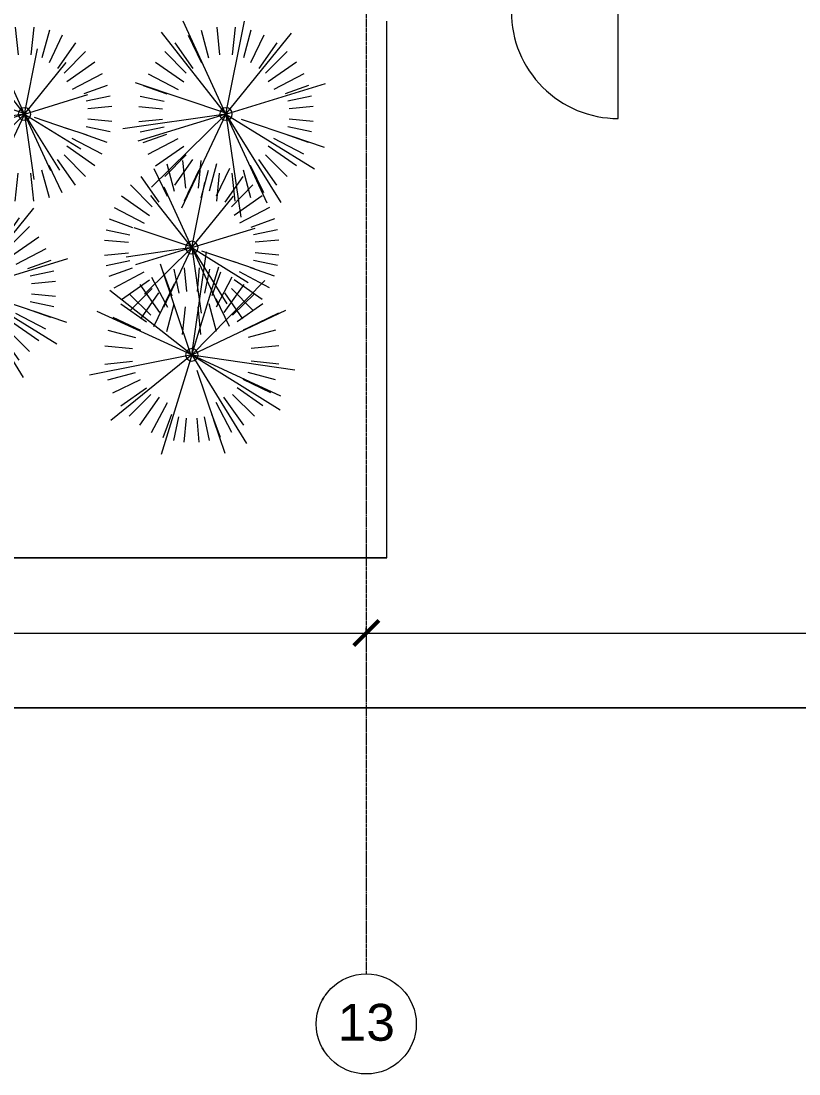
# Model space of a CAD drawing. Header units: inches. Extents: x 30 to 2293, y -1876 to -115.
# Drawn here: x 1589.8 to 1838.8, y -1875.9 to -1539 of the extents above; entities that cross this region are included whole.
import ezdxf

# ---------------------------------------------------------------- set-up
doc = ezdxf.new("R2010")
doc.units = ezdxf.units.IN
doc.header["$MEASUREMENT"] = 0
doc.linetypes.add('Grid Line 1_2_', pattern=[0.875, 0.5, -0.125, 0.125, -0.125])
for name, color, linetype, lineweight in [('A-ANNO-DIMS', 211, 'Continuous', 9), ('A-ANNO-DIMS-64', 211, 'Continuous', 9), ('A-DOOR', 31, 'Continuous', 18), ('C-TOPO', 7, 'Continuous', 9), ('L-PLNT', 71, 'Continuous', 9), ('S-GRID', 1, 'Continuous', 9), ('S-GRID-IDEN', 1, 'Continuous', 9)]:
    doc.layers.add(name, color=color, linetype=linetype, lineweight=lineweight)
doc.styles.add('Arial', font='arial.ttf', dxfattribs={"height": 5.901198})
doc.styles.add('Arial_1', font='arial.ttf', dxfattribs={"height": 11.802395})
doc.dimstyles.new('Linear_-_3_32__Arial_3', dxfattribs={"dimscale": 12, "dimtxt": 6, "dimasz": 0.666667, "dimexe": 0.5, "dimexo": 0.333333, "dimgap": 0.333333, "dimtad": 1, "dimdec": 0, "dimzin": 1, "dimdsep": 46, "dimlunit": 4, "dimtxsty": 'Arial', "dimblk1": 'OBLIQUE', "dimblk2": 'OBLIQUE', "dimsah": 1, "dimcen": 0.09, "dimdle": 0.5, "dimazin": 0, "dimtfac": 1, "dimtdec": 4, "dimtix": 1, "dimtmove": 0, "dimatfit": 3, "dimfxl": 1, "dimtvp": 1, "dimfrac": 2, "dimtolj": 1, "dimtzin": 0, "dimarcsym": 2})

# ---------------------------------------------------------------- blocks, each defined once
blk = doc.blocks.new('Door_Single_Storefront - one-V32-Floor Plan - Office Annex')
at = {"layer": 'A-DOOR', "color": 10}
blk.add_line((-17.09375, 34.1875), (-17.09375, 0), dxfattribs=at)
blk.add_arc((-17.09375, 0), 34.1875, 360, 90, dxfattribs=at)
blk = doc.blocks.new('RPC Shrub - Thevetia 5_-6_-V35-Floor Plan - Office Annex')
at = {"layer": 'L-PLNT', "color": 252}
for p, q in [((0, 0), (-13.68, 29.75)), ((-2.95, 27.84), (-2.02, 18.97)), ((0, 0), (5.94, 29.75)), ((2.95, 27.84), (2.02, 18.97)), ((0, 0), (-20.61, 26.21)), ((-12.09, 25.26), (-7.86, 16.43)), ((-7.96, 26.84), (-5.59, 18.01)), ((0, 0), (21.02, 25.88)), ((7.96, 26.84), (5.59, 18.01)), ((12.09, 25.26), (7.86, 16.43)), ((-16.33, 22.75), (-10.57, 14.53)), ((16.33, 22.75), (10.57, 14.53)), ((-19.56, 20.03), (-12.68, 13.05)), ((19.56, 20.03), (12.68, 13.05)), ((-22.54, 16.61), (-13.53, 10.3)), ((22.54, 16.61), (13.53, 10.3)), ((-24.88, 12.85), (-15.27, 7.81)), ((24.88, 12.85), (15.27, 7.81)), ((-29.1, 10.08), (0.46, 0.17)), ((-26.46, 9.16), (-18.94, 6.43)), ((0, 0), (31.86, 9.81)), ((26.46, 9.16), (18.94, 6.43)), ((-27.42, 5.69), (-19.78, 4.12)), ((27.42, 5.69), (19.78, 4.12)), ((0, 0), (-33, -4.76)), ((0, 0), (-28.22, -8.69)), ((-27.9, 2.4), (-20.28, 1.69)), ((0, 0), (-23.79, -23.36)), ((0, 0), (-14.27, -30.13)), ((0, 0), (13.06, -28.42)), ((0, 0), (4.76, -33)), ((0, 0), (17.61, -28.31)), ((0, 0), (28.36, -17.54)), ((27.9, 2.4), (20.28, 1.69)), ((-27.9, -2.4), (-20.28, -1.69)), ((4.91, -1.65), (22, -7.37)), ((27.9, -2.4), (20.28, -1.69)), ((-27.42, -5.69), (-19.78, -4.12)), ((-26.46, -9.16), (-18.94, -6.43)), ((26.46, -9.16), (18.94, -6.43)), ((27.42, -5.69), (19.78, -4.12)), ((-24.88, -12.85), (-15.27, -7.81)), ((24.88, -12.85), (15.27, -7.81)), ((31.57, -10.71), (20.84, -7.07)), ((-22.54, -16.61), (-13.53, -10.3)), ((-19.56, -20.03), (-12.68, -13.05)), ((19.56, -20.03), (12.68, -13.05)), ((22.54, -16.61), (13.53, -10.3)), ((-16.33, -22.75), (-10.57, -14.53)), ((-12.09, -25.26), (-7.86, -16.43)), ((12.09, -25.26), (7.86, -16.43)), ((16.33, -22.75), (10.57, -14.53)), ((-13.3, -27.78), (-8.64, -18.07)), ((-7.96, -26.84), (-5.59, -18.01)), ((-2.95, -27.84), (-2.02, -18.97)), ((2.95, -27.84), (2.02, -18.97)), ((7.96, -26.84), (5.59, -18.01))]:
    blk.add_line(p, q, dxfattribs=at)
for start, end in [(360, 180), (180, 360)]:
    blk.add_arc((0, 0), 2, start, end, dxfattribs=at)
blk = doc.blocks.new('RPC Shrub - Thevetia 5_-6_-452055-Floor Plan - Office Annex')
at = {"layer": 'L-PLNT', "color": 252}
for p, q in [((0, 0), (6.52, 32.7)), ((0, 0), (-13.93, 30.29)), ((-2.95, 27.84), (-2.02, 18.97)), ((2.95, 27.84), (2.02, 18.97)), ((0, 0), (-20.61, 26.21)), ((-12.09, 25.26), (-7.86, 16.43)), ((-7.96, 26.84), (-5.59, 18.01)), ((0, 0), (21.02, 25.88)), ((7.96, 26.84), (5.59, 18.01)), ((12.09, 25.26), (7.86, 16.43)), ((-16.33, 22.75), (-10.57, 14.53)), ((16.33, 22.75), (10.57, 14.53)), ((-19.56, 20.03), (-12.68, 13.05)), ((19.56, 20.03), (12.68, 13.05)), ((-22.54, 16.61), (-13.53, 10.3)), ((22.54, 16.61), (13.53, 10.3)), ((-24.88, 12.85), (-15.27, 7.81)), ((24.88, 12.85), (15.27, 7.81)), ((-29.1, 10.08), (0.46, 0.17)), ((-26.46, 9.16), (-18.94, 6.43)), ((0, 0), (31.86, 9.81)), ((26.46, 9.16), (18.94, 6.43)), ((-27.42, 5.69), (-19.78, 4.12)), ((27.42, 5.69), (19.78, 4.12)), ((0, 0), (-33, -4.76)), ((0, 0), (-28.22, -8.69)), ((-27.9, 2.4), (-20.28, 1.69)), ((0, 0), (-23.79, -23.36)), ((0, 0), (-14.27, -30.13)), ((0, 0), (13.06, -28.42)), ((0, 0), (4.76, -33)), ((0, 0), (17.61, -28.31)), ((0, 0), (28.36, -17.54)), ((27.9, 2.4), (20.28, 1.69)), ((-27.9, -2.4), (-20.28, -1.69)), ((4.91, -1.65), (22, -7.37)), ((27.9, -2.4), (20.28, -1.69)), ((-27.42, -5.69), (-19.78, -4.12)), ((-26.46, -9.16), (-18.94, -6.43)), ((26.46, -9.16), (18.94, -6.43)), ((27.42, -5.69), (19.78, -4.12)), ((-24.88, -12.85), (-15.27, -7.81)), ((24.88, -12.85), (15.27, -7.81)), ((31.57, -10.71), (20.84, -7.07)), ((-22.54, -16.61), (-13.53, -10.3)), ((-19.56, -20.03), (-12.68, -13.05)), ((19.56, -20.03), (12.68, -13.05)), ((22.54, -16.61), (13.53, -10.3)), ((-16.33, -22.75), (-10.57, -14.53)), ((-12.09, -25.26), (-7.86, -16.43)), ((12.09, -25.26), (7.86, -16.43)), ((16.33, -22.75), (10.57, -14.53)), ((-13.3, -27.78), (-8.64, -18.07)), ((-7.96, -26.84), (-5.59, -18.01)), ((-2.95, -27.84), (-2.02, -18.97)), ((2.95, -27.84), (2.02, -18.97)), ((7.96, -26.84), (5.59, -18.01))]:
    blk.add_line(p, q, dxfattribs=at)
for start, end in [(360, 180), (180, 360)]:
    blk.add_arc((0, 0), 2, start, end, dxfattribs=at)
blk = doc.blocks.new('RPC Shrub - Acacia  3_-6_-452061-Floor Plan - Office Annex')
at = {"layer": 'L-PLNT', "color": 252}
for p, q in [((-2.95, 27.84), (-2.02, 18.97)), ((2.95, 27.84), (2.02, 18.97)), ((-12.09, 25.26), (-7.86, 16.43)), ((-7.96, 26.84), (-5.59, 18.01)), ((7.96, 26.84), (5.59, 18.01)), ((12.09, 25.26), (7.86, 16.43)), ((-16.33, 22.75), (-10.57, 14.53)), ((0, 0), (4.15, 20.81)), ((16.33, 22.75), (10.57, 14.53)), ((-19.56, 20.03), (-12.68, 13.05)), ((0, 0), (-8.86, 19.28)), ((19.56, 20.03), (12.68, 13.05)), ((-22.54, 16.61), (-13.53, 10.3)), ((0, 0), (-13.12, 16.68)), ((0, 0), (13.37, 16.47)), ((22.54, 16.61), (13.53, 10.3)), ((-24.88, 12.85), (-15.27, 7.81)), ((24.88, 12.85), (15.27, 7.81)), ((-26.46, 9.16), (-18.94, 6.43)), ((26.46, 9.16), (18.94, 6.43)), ((-27.42, 5.69), (-19.78, 4.12)), ((-18.52, 6.41), (0.29, 0.11)), ((0, 0), (20.28, 6.24)), ((27.42, 5.69), (19.78, 4.12)), ((-27.9, 2.4), (-20.28, 1.69)), ((0, 0), (-21, -3.03)), ((0, 0), (-17.96, -5.53)), ((0, 0), (-15.14, -14.87)), ((0, 0), (-9.08, -19.18)), ((0, 0), (8.31, -18.09)), ((0, 0), (3.03, -21)), ((0, 0), (11.21, -18.01)), ((0, 0), (18.04, -11.16)), ((27.9, 2.4), (20.28, 1.69)), ((-27.9, -2.4), (-20.28, -1.69)), ((3.13, -1.05), (14, -4.69)), ((27.9, -2.4), (20.28, -1.69)), ((-27.42, -5.69), (-19.78, -4.12)), ((-26.46, -9.16), (-18.94, -6.43)), ((20.09, -6.82), (13.26, -4.5)), ((26.46, -9.16), (18.94, -6.43)), ((27.42, -5.69), (19.78, -4.12)), ((-24.88, -12.85), (-15.27, -7.81)), ((24.88, -12.85), (15.27, -7.81)), ((-22.54, -16.61), (-13.53, -10.3)), ((-19.56, -20.03), (-12.68, -13.05)), ((-8.46, -17.68), (-5.5, -11.5)), ((19.56, -20.03), (12.68, -13.05)), ((22.54, -16.61), (13.53, -10.3)), ((-16.33, -22.75), (-10.57, -14.53)), ((-12.09, -25.26), (-7.86, -16.43)), ((12.09, -25.26), (7.86, -16.43)), ((16.33, -22.75), (10.57, -14.53)), ((-7.96, -26.84), (-5.59, -18.01)), ((-2.95, -27.84), (-2.02, -18.97)), ((2.95, -27.84), (2.02, -18.97)), ((7.96, -26.84), (5.59, -18.01))]:
    blk.add_line(p, q, dxfattribs=at)
for start, end in [(360, 180), (180, 360)]:
    blk.add_arc((0, 0), 2, start, end, dxfattribs=at)
blk = doc.blocks.new('RPC Shrub - Thevetia 5_-6_-453034-Floor Plan - Office Annex')
at = {"layer": 'L-PLNT', "color": 252}
for p, q in [((0, 0), (4.76, 33)), ((0, 0), (-14.27, 30.13)), ((-13.3, 27.78), (-8.64, 18.07)), ((-2.95, 27.84), (-2.02, 18.97)), ((0, 0), (13.06, 28.42)), ((0, 0), (17.61, 28.31)), ((2.95, 27.84), (2.02, 18.97)), ((-12.09, 25.26), (-7.86, 16.43)), ((-7.96, 26.84), (-5.59, 18.01)), ((7.96, 26.84), (5.59, 18.01)), ((12.09, 25.26), (7.86, 16.43)), ((0, 0), (-23.79, 23.36)), ((-16.33, 22.75), (-10.57, 14.53)), ((16.33, 22.75), (10.57, 14.53)), ((-19.56, 20.03), (-12.68, 13.05)), ((0, 0), (28.36, 17.54)), ((19.56, 20.03), (12.68, 13.05)), ((-22.54, 16.61), (-13.53, 10.3)), ((22.54, 16.61), (13.53, 10.3)), ((-24.88, 12.85), (-15.27, 7.81)), ((24.88, 12.85), (15.27, 7.81)), ((31.57, 10.71), (20.84, 7.07)), ((0, 0), (-28.22, 8.69)), ((-26.46, 9.16), (-18.94, 6.43)), ((4.91, 1.65), (22, 7.37)), ((26.46, 9.16), (18.94, 6.43)), ((0, 0), (-33, 4.76)), ((-27.42, 5.69), (-19.78, 4.12)), ((27.42, 5.69), (19.78, 4.12)), ((-27.9, 2.4), (-20.28, 1.69)), ((0, 0), (-20.61, -26.21)), ((0, 0), (-13.93, -30.29)), ((0, 0), (31.86, -9.81)), ((0, 0), (21.02, -25.88)), ((0, 0), (6.52, -32.7)), ((27.9, 2.4), (20.28, 1.69)), ((-29.1, -10.08), (0.46, -0.17)), ((-27.9, -2.4), (-20.28, -1.69)), ((27.9, -2.4), (20.28, -1.69)), ((-27.42, -5.69), (-19.78, -4.12)), ((-26.46, -9.16), (-18.94, -6.43)), ((26.46, -9.16), (18.94, -6.43)), ((27.42, -5.69), (19.78, -4.12)), ((-24.88, -12.85), (-15.27, -7.81)), ((24.88, -12.85), (15.27, -7.81)), ((-22.54, -16.61), (-13.53, -10.3)), ((-19.56, -20.03), (-12.68, -13.05)), ((19.56, -20.03), (12.68, -13.05)), ((22.54, -16.61), (13.53, -10.3)), ((-16.33, -22.75), (-10.57, -14.53)), ((-12.09, -25.26), (-7.86, -16.43)), ((12.09, -25.26), (7.86, -16.43)), ((16.33, -22.75), (10.57, -14.53)), ((-7.96, -26.84), (-5.59, -18.01)), ((-2.95, -27.84), (-2.02, -18.97)), ((2.95, -27.84), (2.02, -18.97)), ((7.96, -26.84), (5.59, -18.01))]:
    blk.add_line(p, q, dxfattribs=at)
for start, end in [(0, 180), (180, 0)]:
    blk.add_arc((0, 0), 2, start, end, dxfattribs=at)
blk = doc.blocks.new('Grid - Grid Head - Circle-50561-Floor Plan - Office Annex')
at = {"layer": 'S-GRID-IDEN', "color": 7}
blk.add_circle((0, 0), 0.25, dxfattribs=at)
blk = doc.blocks.new('Open Source Metal Building_Exterior_rvt-1-Floor Plan - Office Annex')
at = {"layer": 'C-TOPO'}
for p, q in [((1706.91, -1710.71), (1706.91, -1538.96)), ((1706.91, -1710.71), (1706.91, -1538.96)), ((509.41, -1710.71), (1706.91, -1710.71)), ((1706.91, -1710.71), (509.41, -1710.71)), ((126.49, -1758.71), (2210.15, -1758.71)), ((2210.15, -1758.71), (126.49, -1758.71))]:
    blk.add_line(p, q, dxfattribs=at)
at = {"layer": 'S-GRID', "linetype": 'Grid Line 1_2_'}
blk.add_line((1700.31, -114.83), (1700.31, -1843.89), dxfattribs=at)
at = {"lineweight": 9}
for name, p, rotation in [('Door_Single_Storefront - one-V32-Floor Plan - Office Annex', (1763.84, -1535.96), 180), ('RPC Shrub - Thevetia 5_-6_-453034-Floor Plan - Office Annex', (1644.47, -1645.79), 270)]:
    blk.add_blockref(name, p, dxfattribs=dict(at, rotation=rotation))
for name, p in [('RPC Shrub - Thevetia 5_-6_-V35-Floor Plan - Office Annex', (1655.41, -1568.71)), ('RPC Shrub - Acacia  3_-6_-452061-Floor Plan - Office Annex', (1590.94, -1568.71)), ('RPC Shrub - Acacia  3_-6_-452061-Floor Plan - Office Annex', (1644.47, -1611.45)), ('RPC Shrub - Thevetia 5_-6_-452055-Floor Plan - Office Annex', (1572.94, -1624.71))]:
    blk.add_blockref(name, p, dxfattribs=at)
at = {"layer": 'S-GRID-IDEN', "insert": (1700.31, -1853.47), "char_height": 11.802, "width": 21.888, "attachment_point": 2, "line_spacing_factor": 0.938532, "style": 'Arial_1', "bg_fill": 3, "box_fill_scale": 1.25, "bg_fill_color": 0, "bg_fill_transparency": 0}
blk.add_mtext('13', dxfattribs=at)
at = {"color": 170, "lineweight": 5, "xscale": 63.99999999999997, "yscale": 63.99999999999997, "zscale": 63.99999999999997, "rotation": 180}
blk.add_blockref('Grid - Grid Head - Circle-50561-Floor Plan - Office Annex', (1700.31, -1859.89), dxfattribs=at)
blk = doc.blocks.new('DIMBLOCK63-Floor Plan - Office Annex')
at = {"layer": 'A-ANNO-DIMS-64', "lineweight": 50}
for p, q in [((1370.31, -1734.79), (1374.31, -1730.79)), ((1700.31, -1734.79), (1704.31, -1730.79)), ((1370.31, -1734.79), (1366.31, -1738.79)), ((1700.31, -1734.79), (1696.31, -1738.79))]:
    blk.add_line(p, q, dxfattribs=at)
at = {"layer": 'A-ANNO-DIMS-64'}
for p, q in [((1370.31, -1733.13), (1370.31, -1740.79)), ((1370.31, -1734.79), (1370.31, -1733.13)), ((1370.31, -1734.79), (1700.31, -1734.79)), ((1700.31, -1733.13), (1700.31, -1740.79)), ((1700.31, -1734.79), (1700.31, -1733.13))]:
    blk.add_line(p, q, dxfattribs=at)
at = {"layer": 'A-ANNO-DIMS-64', "color": 0, "insert": (1522.57, -1723.13), "char_height": 5.901, "width": 30.5723, "attachment_point": 1, "line_spacing_factor": 0.938532, "style": 'Arial'}
blk.add_mtext('27\' - 6"', dxfattribs=at)
blk = doc.blocks.new('_Oblique')
at = {"color": 0, "linetype": 'ByBlock', "lineweight": -2}
blk.add_line((-0.5, -0.5), (0.5, 0.5), dxfattribs=at)
blk = doc.blocks.new('DIMBLOCK64-Floor Plan - Office Annex')
at = {"layer": 'A-ANNO-DIMS-64', "lineweight": 50}
for p, q in [((1700.31, -1734.79), (1704.31, -1730.79)), ((2030.31, -1734.79), (2034.31, -1730.79)), ((1700.31, -1734.79), (1696.31, -1738.79)), ((2030.31, -1734.79), (2026.31, -1738.79))]:
    blk.add_line(p, q, dxfattribs=at)
at = {"layer": 'A-ANNO-DIMS-64'}
for p, q in [((1700.31, -1733.13), (1700.31, -1740.79)), ((1700.31, -1734.79), (1700.31, -1733.13)), ((1700.31, -1734.79), (2036.31, -1734.79)), ((2030.31, -1733.13), (2030.31, -1740.79)), ((2030.31, -1734.79), (2030.31, -1733.13))]:
    blk.add_line(p, q, dxfattribs=at)
at = {"layer": 'A-ANNO-DIMS-64', "color": 0, "insert": (1852.57, -1723.13), "char_height": 5.901, "width": 30.5723, "attachment_point": 1, "line_spacing_factor": 0.938532, "style": 'Arial'}
blk.add_mtext('27\' - 6"', dxfattribs=at)

msp = doc.modelspace()

# ---------------------------------------------------------------- dimensions: what is measured, and where the dimension line sits
at = {"layer": 'A-ANNO-DIMS'}
for base, p1, p2, picture, middle in [((1700.31, -1734.79), (1370.31, -1729.13), (1700.31, -1729.13), 'DIMBLOCK63-Floor Plan - Office Annex', (1535.31, -1727.78)), ((2030.31, -1734.79), (1700.31, -1729.13), (2030.31, -1729.13), 'DIMBLOCK64-Floor Plan - Office Annex', (1865.31, -1727.78))]:
    dim = msp.add_linear_dim(base=base, p1=p1, p2=p2, dimstyle='Linear_-_3_32__Arial_3', override={"dimpost": '<>', "dimfxl": 330}, dxfattribs=at)
    dim.commit()
    dim.dimension.update_dxf_attribs({"geometry": picture, "text_midpoint": middle})

# ---------------------------------------------------------------- next in the draw order: block references
at = {"lineweight": 5}
msp.add_blockref('Open Source Metal Building_Exterior_rvt-1-Floor Plan - Office Annex', (0, 0), dxfattribs=at)

doc.saveas('drawing.dxf')
